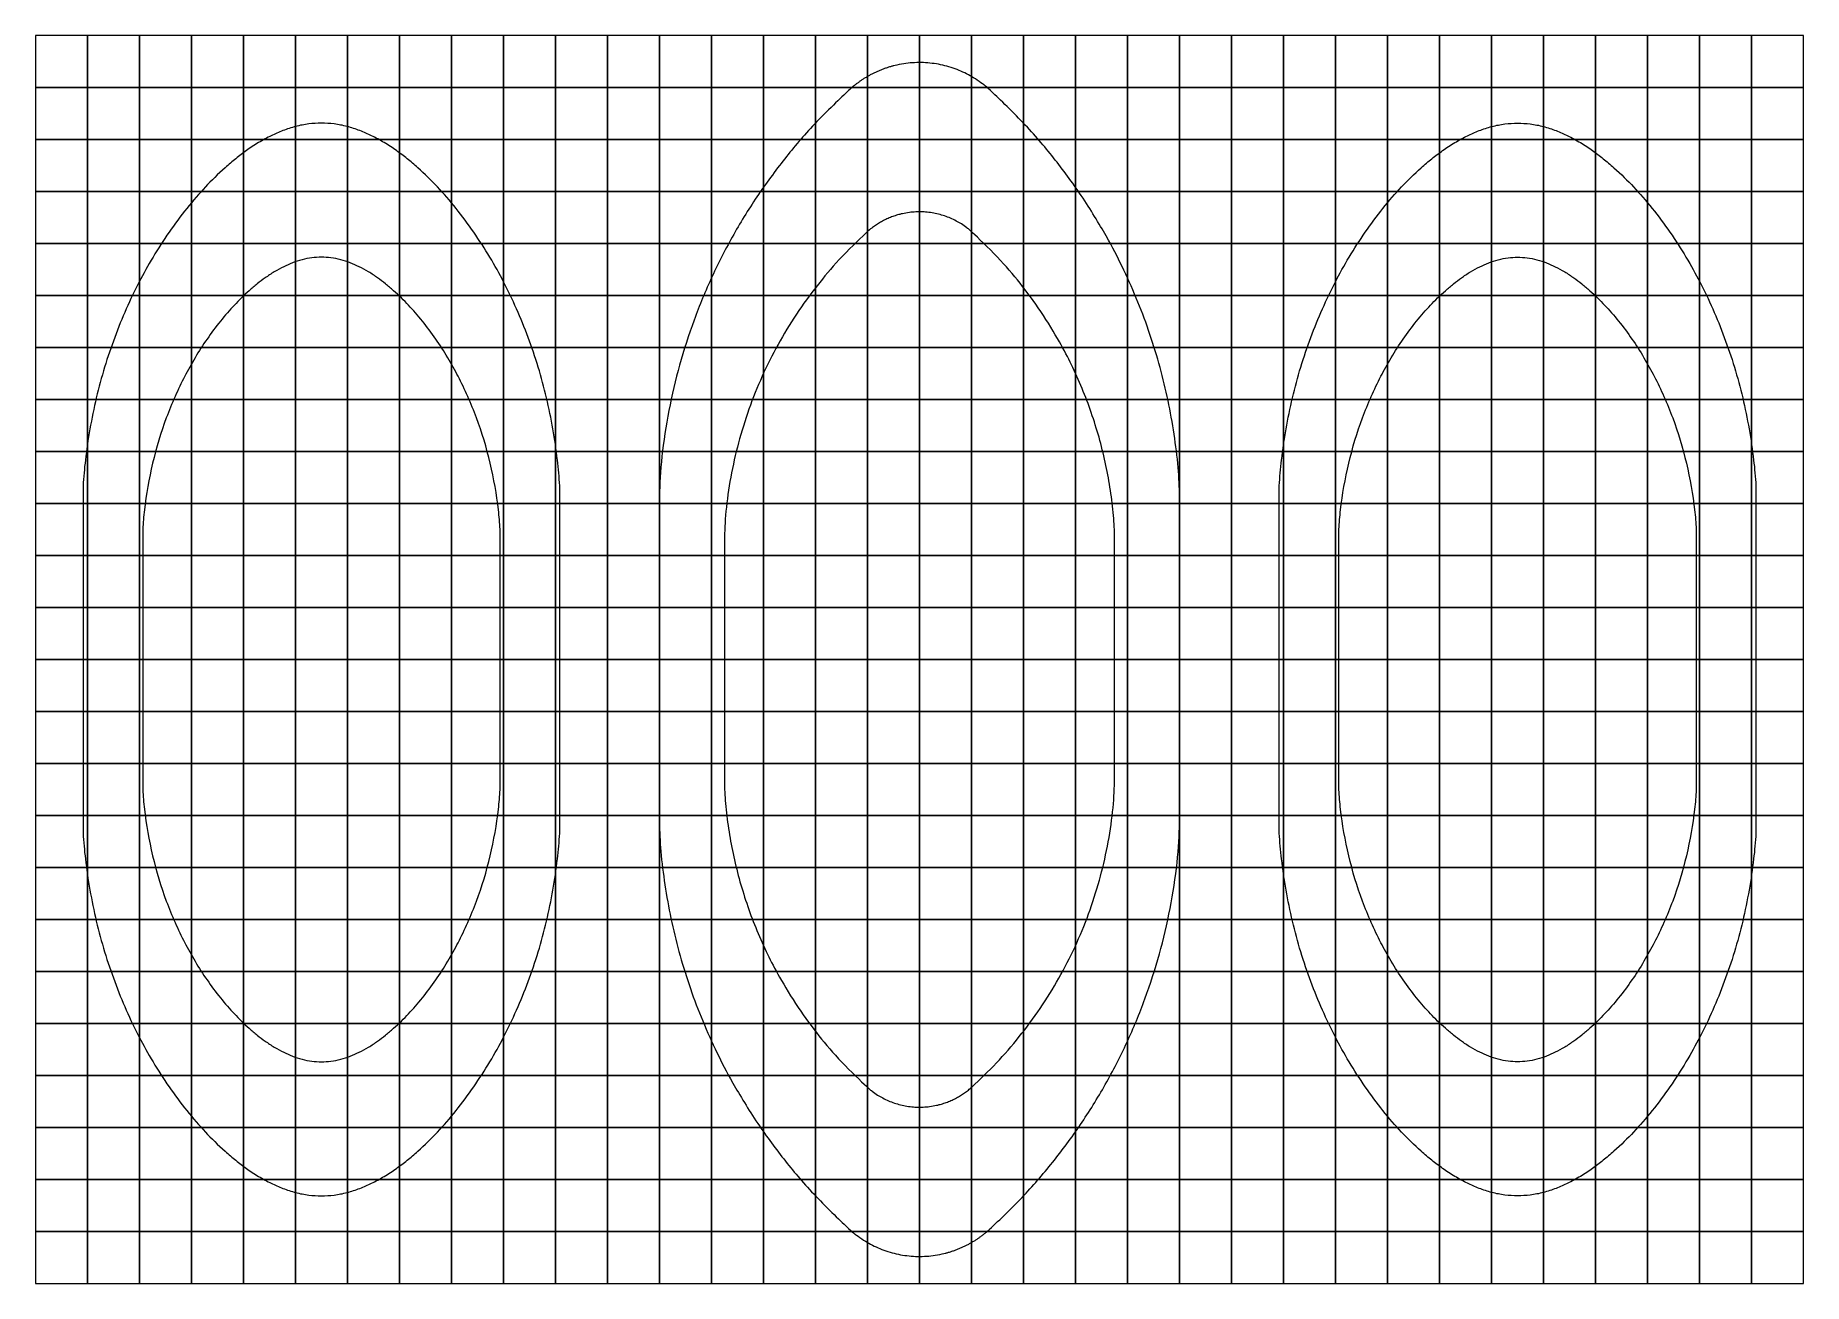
# Model space of a CAD drawing. Header units: inches. Extents: x 0 to 170, y 0 to 120.
import ezdxf

# ---------------------------------------------------------------- set-up
doc = ezdxf.new("R2010")
doc.units = ezdxf.units.IN
doc.header["$MEASUREMENT"] = 0
doc.layers.get('0').update_dxf_attribs({"lineweight": 20})
doc.layers.add('grid', color=252, linetype='Continuous', lineweight=5, transparency=0.75)

# ---------------------------------------------------------------- blocks, each defined once
blk = doc.blocks.new('*U2')
at = {"layer": 'grid'}
blk.add_lwpolyline([(-2.5, -2.5), (2.5, -2.5), (2.5, 2.5), (-2.5, 2.5)], close=True, dxfattribs=at)
blk = doc.blocks.new('*U3')
at = {"layer": 'grid', "color": 0, "linetype": 'ByBlock', "lineweight": -2, "transparency": 16777216}
for p in [(0, 115), (5, 115), (10, 115), (15, 115), (20, 115), (25, 115), (30, 115), (35, 115), (40, 115), (45, 115), (50, 115), (55, 115), (60, 115), (65, 115), (70, 115), (75, 115), (80, 115), (85, 115), (90, 115), (95, 115), (100, 115), (105, 115), (110, 115), (115, 115), (120, 115), (125, 115), (130, 115), (135, 115), (140, 115), (145, 115), (150, 115), (155, 115), (160, 115), (165, 115), (0, 110), (5, 110), (10, 110), (15, 110), (20, 110), (25, 110), (30, 110), (35, 110), (40, 110), (45, 110), (50, 110), (55, 110), (60, 110), (65, 110), (70, 110), (75, 110), (80, 110), (85, 110), (90, 110), (95, 110), (100, 110), (105, 110), (110, 110), (115, 110), (120, 110), (125, 110), (130, 110), (135, 110), (140, 110), (145, 110), (150, 110), (155, 110), (160, 110), (165, 110), (0, 105), (5, 105), (10, 105), (15, 105), (20, 105), (25, 105), (30, 105), (35, 105), (40, 105), (45, 105), (50, 105), (55, 105), (60, 105), (65, 105), (70, 105), (75, 105), (80, 105), (85, 105), (90, 105), (95, 105), (100, 105), (105, 105), (110, 105), (115, 105), (120, 105), (125, 105), (130, 105), (135, 105), (140, 105), (145, 105), (150, 105), (155, 105), (160, 105), (165, 105), (0, 100), (5, 100), (10, 100), (15, 100), (20, 100), (25, 100), (30, 100), (35, 100), (40, 100), (45, 100), (50, 100), (55, 100), (60, 100), (65, 100), (70, 100), (75, 100), (80, 100), (85, 100), (90, 100), (95, 100), (100, 100), (105, 100), (110, 100), (115, 100), (120, 100), (125, 100), (130, 100), (135, 100), (140, 100), (145, 100), (150, 100), (155, 100), (160, 100), (165, 100), (0, 95), (5, 95), (10, 95), (15, 95), (20, 95), (25, 95), (30, 95), (35, 95), (40, 95), (45, 95), (50, 95), (55, 95), (60, 95), (65, 95), (70, 95), (75, 95), (80, 95), (85, 95), (90, 95), (95, 95), (100, 95), (105, 95), (110, 95), (115, 95), (120, 95), (125, 95), (130, 95), (135, 95), (140, 95), (145, 95), (150, 95), (155, 95), (160, 95), (165, 95), (0, 90), (5, 90), (10, 90), (15, 90), (20, 90), (25, 90), (30, 90), (35, 90), (40, 90), (45, 90), (50, 90), (55, 90), (60, 90), (65, 90), (70, 90), (75, 90), (80, 90), (85, 90), (90, 90), (95, 90), (100, 90), (105, 90), (110, 90), (115, 90), (120, 90), (125, 90), (130, 90), (135, 90), (140, 90), (145, 90), (150, 90), (155, 90), (160, 90), (165, 90), (0, 85), (5, 85), (10, 85), (15, 85), (20, 85), (25, 85), (30, 85), (35, 85), (40, 85), (45, 85), (50, 85), (55, 85), (60, 85), (65, 85), (70, 85), (75, 85), (80, 85), (85, 85), (90, 85), (95, 85), (100, 85), (105, 85), (110, 85), (115, 85), (120, 85), (125, 85), (130, 85), (135, 85), (140, 85), (145, 85), (150, 85), (155, 85), (160, 85), (165, 85), (0, 80), (5, 80), (10, 80), (15, 80), (20, 80), (25, 80), (30, 80), (35, 80), (40, 80), (45, 80), (50, 80), (55, 80), (60, 80), (65, 80), (70, 80), (75, 80), (80, 80), (85, 80), (90, 80), (95, 80), (100, 80), (105, 80), (110, 80), (115, 80), (120, 80), (125, 80), (130, 80), (135, 80), (140, 80), (145, 80), (150, 80), (155, 80), (160, 80), (165, 80), (0, 75), (5, 75), (10, 75), (15, 75), (20, 75), (25, 75), (30, 75), (35, 75), (40, 75), (45, 75), (50, 75), (55, 75), (60, 75), (65, 75), (70, 75), (75, 75), (80, 75), (85, 75), (90, 75), (95, 75), (100, 75), (105, 75), (110, 75), (115, 75), (120, 75), (125, 75), (130, 75), (135, 75), (140, 75), (145, 75), (150, 75), (155, 75), (160, 75), (165, 75), (0, 70), (5, 70), (10, 70), (15, 70), (20, 70), (25, 70), (30, 70), (35, 70), (40, 70), (45, 70), (50, 70), (55, 70), (60, 70), (65, 70), (70, 70), (75, 70), (80, 70), (85, 70), (90, 70), (95, 70), (100, 70), (105, 70), (110, 70), (115, 70), (120, 70), (125, 70), (130, 70), (135, 70), (140, 70), (145, 70), (150, 70), (155, 70), (160, 70), (165, 70), (0, 65), (5, 65), (10, 65), (15, 65), (20, 65), (25, 65), (30, 65), (35, 65), (40, 65), (45, 65), (50, 65), (55, 65), (60, 65), (65, 65), (70, 65), (75, 65), (80, 65), (85, 65), (90, 65), (95, 65), (100, 65), (105, 65), (110, 65), (115, 65), (120, 65), (125, 65), (130, 65), (135, 65), (140, 65), (145, 65), (150, 65), (155, 65), (160, 65), (165, 65), (0, 60), (5, 60), (10, 60), (15, 60), (20, 60), (25, 60), (30, 60), (35, 60), (40, 60), (45, 60), (50, 60), (55, 60), (60, 60), (65, 60), (70, 60), (75, 60), (80, 60), (85, 60), (90, 60), (95, 60), (100, 60), (105, 60), (110, 60), (115, 60), (120, 60), (125, 60), (130, 60), (135, 60), (140, 60), (145, 60), (150, 60), (155, 60), (160, 60), (165, 60), (0, 55), (5, 55), (10, 55), (15, 55), (20, 55), (25, 55), (30, 55), (35, 55), (40, 55), (45, 55), (50, 55), (55, 55), (60, 55), (65, 55), (70, 55), (75, 55), (80, 55), (85, 55), (90, 55), (95, 55), (100, 55), (105, 55), (110, 55), (115, 55), (120, 55), (125, 55), (130, 55), (135, 55), (140, 55), (145, 55), (150, 55), (155, 55), (160, 55), (165, 55), (0, 50), (5, 50), (10, 50), (15, 50), (20, 50), (25, 50), (30, 50), (35, 50), (40, 50), (45, 50), (50, 50), (55, 50), (60, 50), (65, 50), (70, 50), (75, 50), (80, 50), (85, 50), (90, 50), (95, 50), (100, 50), (105, 50), (110, 50), (115, 50), (120, 50), (125, 50), (130, 50), (135, 50), (140, 50), (145, 50), (150, 50), (155, 50), (160, 50), (165, 50), (0, 45), (5, 45), (10, 45), (15, 45), (20, 45), (25, 45), (30, 45), (35, 45), (40, 45), (45, 45), (50, 45), (55, 45), (60, 45), (65, 45), (70, 45), (75, 45), (80, 45), (85, 45), (90, 45), (95, 45), (100, 45), (105, 45), (110, 45), (115, 45), (120, 45), (125, 45), (130, 45), (135, 45), (140, 45), (145, 45), (150, 45), (155, 45), (160, 45), (165, 45), (0, 40), (5, 40), (10, 40), (15, 40), (20, 40), (25, 40), (30, 40), (35, 40), (40, 40), (45, 40), (50, 40), (55, 40), (60, 40), (65, 40), (70, 40), (75, 40), (80, 40), (85, 40), (90, 40), (95, 40), (100, 40), (105, 40), (110, 40), (115, 40), (120, 40), (125, 40), (130, 40), (135, 40), (140, 40), (145, 40), (150, 40), (155, 40), (160, 40), (165, 40), (0, 35), (5, 35), (10, 35), (15, 35), (20, 35), (25, 35), (30, 35), (35, 35), (40, 35), (45, 35), (50, 35), (55, 35), (60, 35), (65, 35), (70, 35), (75, 35), (80, 35), (85, 35), (90, 35), (95, 35), (100, 35), (105, 35), (110, 35), (115, 35), (120, 35), (125, 35), (130, 35), (135, 35), (140, 35), (145, 35), (150, 35), (155, 35), (160, 35), (165, 35), (0, 30), (5, 30), (10, 30), (15, 30), (20, 30), (25, 30), (30, 30), (35, 30), (40, 30), (45, 30), (50, 30), (55, 30), (60, 30), (65, 30), (70, 30), (75, 30), (80, 30), (85, 30), (90, 30), (95, 30), (100, 30), (105, 30), (110, 30), (115, 30), (120, 30), (125, 30), (130, 30), (135, 30), (140, 30), (145, 30), (150, 30), (155, 30), (160, 30), (165, 30), (0, 25), (5, 25), (10, 25), (15, 25), (20, 25), (25, 25), (30, 25), (35, 25), (40, 25), (45, 25), (50, 25), (55, 25), (60, 25), (65, 25), (70, 25), (75, 25), (80, 25), (85, 25), (90, 25), (95, 25), (100, 25), (105, 25), (110, 25), (115, 25), (120, 25), (125, 25), (130, 25), (135, 25), (140, 25), (145, 25), (150, 25), (155, 25), (160, 25), (165, 25), (0, 20), (5, 20), (10, 20), (15, 20), (20, 20), (25, 20), (30, 20), (35, 20), (40, 20), (45, 20), (50, 20), (55, 20), (60, 20), (65, 20), (70, 20), (75, 20), (80, 20), (85, 20), (90, 20), (95, 20), (100, 20), (105, 20), (110, 20), (115, 20), (120, 20), (125, 20), (130, 20), (135, 20), (140, 20), (145, 20), (150, 20), (155, 20), (160, 20), (165, 20), (0, 15), (5, 15), (10, 15), (15, 15), (20, 15), (25, 15), (30, 15), (35, 15), (40, 15), (45, 15), (50, 15), (55, 15), (60, 15), (65, 15), (70, 15), (75, 15), (80, 15), (85, 15), (90, 15), (95, 15), (100, 15), (105, 15), (110, 15), (115, 15), (120, 15), (125, 15), (130, 15), (135, 15), (140, 15), (145, 15), (150, 15), (155, 15), (160, 15), (165, 15), (0, 10), (5, 10), (10, 10), (15, 10), (20, 10), (25, 10), (30, 10), (35, 10), (40, 10), (45, 10), (50, 10), (55, 10), (60, 10), (65, 10), (70, 10), (75, 10), (80, 10), (85, 10), (90, 10), (95, 10), (100, 10), (105, 10), (110, 10), (115, 10), (120, 10), (125, 10), (130, 10), (135, 10), (140, 10), (145, 10), (150, 10), (155, 10), (160, 10), (165, 10), (0, 5), (5, 5), (10, 5), (15, 5), (20, 5), (25, 5), (30, 5), (35, 5), (40, 5), (45, 5), (50, 5), (55, 5), (60, 5), (65, 5), (70, 5), (75, 5), (80, 5), (85, 5), (90, 5), (95, 5), (100, 5), (105, 5), (110, 5), (115, 5), (120, 5), (125, 5), (130, 5), (135, 5), (140, 5), (145, 5), (150, 5), (155, 5), (160, 5), (165, 5), (0, 0), (5, 0), (10, 0), (15, 0), (20, 0), (25, 0), (30, 0), (35, 0), (40, 0), (45, 0), (50, 0), (55, 0), (60, 0), (65, 0), (70, 0), (75, 0), (80, 0), (85, 0), (90, 0), (95, 0), (100, 0), (105, 0), (110, 0), (115, 0), (120, 0), (125, 0), (130, 0), (135, 0), (140, 0), (145, 0), (150, 0), (155, 0), (160, 0), (165, 0)]:
    blk.add_blockref('*U2', p, dxfattribs=at)

msp = doc.modelspace()

# ---------------------------------------------------------------- linework, layer by layer
msp.add_lwpolyline([(0, 43.3)], close=True)
for points in [[(91.71, 5.2), (85, -0.87), (78.29, 5.2), (61.37, 20.52), (60, 43.3), (60, 60), (60, 76.7), (61.37, 99.48), (78.29, 114.8), (85, 120.87), (91.71, 114.8), (108.63, 99.48), (110, 76.7), (110, 60), (110, 43.3), (108.63, 20.52), (91.71, 5.2)], [(90.03, 18.9), (85, 14.35), (79.97, 18.9), (67.28, 30.39), (66.25, 47.48), (66.25, 60), (66.25, 72.52), (67.28, 89.61), (79.97, 101.1), (85, 105.65), (90.03, 101.1), (102.72, 89.61), (103.75, 72.52), (103.75, 60), (103.75, 47.48), (102.72, 30.39), (90.03, 18.9)]]:
    msp.add_rational_spline(points, [1, 0.741433100435, 1, 0.925808951496, 1, 1, 1, 0.925808951496, 1, 0.741433100435, 1, 0.925808951496, 1, 1, 1, 0.925808951496, 1], degree=2, knots=[0, 0, 0, 1.471186, 1.471186, 2.246438, 2.246438, 3.246438, 3.246438, 4.02169, 4.02169, 5.492876, 5.492876, 6.268128, 6.268128, 7.268128, 7.268128, 8.043381, 8.043381, 8.043381])
for points in [[(4.59, 76.7), (4.64, 77.52), (4.71, 78.34), (5.04, 81.16), (5.39, 83.17), (6.33, 87.14), (6.93, 89.09), (8.32, 92.84), (9.12, 94.63), (10.38, 97.07), (10.83, 97.88), (11.79, 99.49), (12.31, 100.29), (13.4, 101.87), (13.97, 102.64), (15.14, 104.1), (15.75, 104.79), (16.91, 106.03), (17.56, 106.67), (18.58, 107.57), (18.92, 107.87), (19.61, 108.42), (19.96, 108.68), (20.65, 109.17), (21.05, 109.44), (21.87, 109.93), (22.29, 110.16), (23.03, 110.52), (23.41, 110.69), (24.2, 110.99), (24.61, 111.13), (25.44, 111.35), (25.86, 111.43), (26.69, 111.54), (27.1, 111.56), (27.9, 111.56), (28.31, 111.54), (29.14, 111.43), (29.56, 111.35), (30.39, 111.13), (30.8, 110.99), (31.59, 110.69), (31.97, 110.52), (32.71, 110.16), (33.13, 109.93), (33.95, 109.44), (34.35, 109.17), (35.04, 108.68), (35.39, 108.42), (36.08, 107.87), (36.42, 107.57), (37.44, 106.67), (38.09, 106.03), (39.25, 104.79), (39.86, 104.1), (41.03, 102.64), (41.6, 101.87), (42.69, 100.29), (43.21, 99.49), (44.17, 97.88), (44.62, 97.07), (45.88, 94.63), (46.68, 92.84), (48.07, 89.09), (48.67, 87.14), (49.61, 83.17), (49.96, 81.16), (50.29, 78.34), (50.36, 77.52), (50.41, 76.7), (50.41, 65.57), (50.41, 54.43), (50.41, 43.3), (50.36, 42.48), (50.29, 41.66), (49.96, 38.84), (49.61, 36.83), (48.67, 32.86), (48.07, 30.91), (46.68, 27.16), (45.88, 25.37), (44.62, 22.93), (44.17, 22.12), (43.21, 20.51), (42.69, 19.71), (41.6, 18.13), (41.03, 17.36), (39.86, 15.9), (39.25, 15.21), (38.09, 13.97), (37.44, 13.33), (36.42, 12.43), (36.08, 12.13), (35.39, 11.58), (35.04, 11.32), (34.35, 10.83), (33.95, 10.56), (33.13, 10.07), (32.71, 9.84), (31.97, 9.48), (31.59, 9.31), (30.8, 9.01), (30.39, 8.87), (29.56, 8.65), (29.14, 8.57), (28.31, 8.46), (27.9, 8.44), (27.5, 8.44), (27.1, 8.44), (26.69, 8.46), (25.86, 8.57), (25.44, 8.65), (24.61, 8.87), (24.2, 9.01), (23.41, 9.31), (23.03, 9.48), (22.29, 9.84), (21.87, 10.07), (21.05, 10.56), (20.65, 10.83), (19.96, 11.32), (19.61, 11.58), (18.92, 12.13), (18.58, 12.43), (17.56, 13.33), (16.91, 13.97), (15.75, 15.21), (15.14, 15.9), (13.97, 17.36), (13.4, 18.13), (12.31, 19.71), (11.79, 20.51), (10.83, 22.12), (10.38, 22.93), (9.12, 25.37), (8.32, 27.16), (6.93, 30.91), (6.33, 32.86), (5.39, 36.83), (5.04, 38.84), (4.71, 41.66), (4.64, 42.48), (4.59, 43.3), (4.59, 54.43), (4.59, 65.57), (4.59, 76.7)], [(165.41, 76.7), (165.36, 77.52), (165.29, 78.34), (164.96, 81.16), (164.61, 83.17), (163.67, 87.14), (163.07, 89.09), (161.68, 92.84), (160.88, 94.63), (159.62, 97.07), (159.17, 97.88), (158.21, 99.49), (157.69, 100.29), (156.6, 101.87), (156.03, 102.64), (154.86, 104.1), (154.25, 104.79), (153.09, 106.03), (152.44, 106.67), (151.42, 107.57), (151.08, 107.87), (150.39, 108.42), (150.04, 108.68), (149.35, 109.17), (148.95, 109.44), (148.13, 109.93), (147.71, 110.16), (146.97, 110.52), (146.59, 110.69), (145.8, 110.99), (145.39, 111.13), (144.56, 111.35), (144.14, 111.43), (143.31, 111.54), (142.9, 111.56), (142.1, 111.56), (141.69, 111.54), (140.86, 111.43), (140.44, 111.35), (139.61, 111.13), (139.2, 110.99), (138.41, 110.69), (138.03, 110.52), (137.29, 110.16), (136.87, 109.93), (136.05, 109.44), (135.65, 109.17), (134.96, 108.68), (134.61, 108.42), (133.92, 107.87), (133.58, 107.57), (132.56, 106.67), (131.91, 106.03), (130.75, 104.79), (130.14, 104.1), (128.97, 102.64), (128.4, 101.87), (127.31, 100.29), (126.79, 99.49), (125.83, 97.88), (125.38, 97.07), (124.12, 94.63), (123.32, 92.84), (121.93, 89.09), (121.33, 87.14), (120.39, 83.17), (120.04, 81.16), (119.71, 78.34), (119.64, 77.52), (119.59, 76.7), (119.59, 65.57), (119.59, 54.43), (119.59, 43.3), (119.64, 42.48), (119.71, 41.66), (120.04, 38.84), (120.39, 36.83), (121.33, 32.86), (121.93, 30.91), (123.32, 27.16), (124.12, 25.37), (125.38, 22.93), (125.83, 22.12), (126.79, 20.51), (127.31, 19.71), (128.4, 18.13), (128.97, 17.36), (130.14, 15.9), (130.75, 15.21), (131.91, 13.97), (132.56, 13.33), (133.58, 12.43), (133.92, 12.13), (134.61, 11.58), (134.96, 11.32), (135.65, 10.83), (136.05, 10.56), (136.87, 10.07), (137.29, 9.84), (138.03, 9.48), (138.41, 9.31), (139.2, 9.01), (139.61, 8.87), (140.44, 8.65), (140.86, 8.57), (141.69, 8.46), (142.1, 8.44), (142.5, 8.44), (142.9, 8.44), (143.31, 8.46), (144.14, 8.57), (144.56, 8.65), (145.39, 8.87), (145.8, 9.01), (146.59, 9.31), (146.97, 9.48), (147.71, 9.84), (148.13, 10.07), (148.95, 10.56), (149.35, 10.83), (150.04, 11.32), (150.39, 11.58), (151.08, 12.13), (151.42, 12.43), (152.44, 13.33), (153.09, 13.97), (154.25, 15.21), (154.86, 15.9), (156.03, 17.36), (156.6, 18.13), (157.69, 19.71), (158.21, 20.51), (159.17, 22.12), (159.62, 22.93), (160.88, 25.37), (161.68, 27.16), (163.07, 30.91), (163.67, 32.86), (164.61, 36.83), (164.96, 38.84), (165.29, 41.66), (165.36, 42.48), (165.41, 43.3), (165.41, 54.43), (165.41, 65.57), (165.41, 76.7)], [(10.32, 72.52), (10.36, 73.14), (10.41, 73.76), (10.65, 75.87), (10.92, 77.38), (11.62, 80.35), (12.07, 81.82), (13.11, 84.63), (13.71, 85.97), (14.66, 87.81), (15, 88.41), (15.72, 89.62), (16.1, 90.22), (16.92, 91.4), (17.35, 91.98), (18.23, 93.07), (18.68, 93.59), (19.56, 94.52), (20.04, 95), (20.81, 95.68), (21.07, 95.9), (21.59, 96.32), (21.85, 96.51), (22.36, 96.88), (22.66, 97.08), (23.28, 97.45), (23.59, 97.62), (24.15, 97.89), (24.43, 98.02), (25.02, 98.25), (25.33, 98.35), (25.95, 98.51), (26.27, 98.57), (26.89, 98.65), (27.2, 98.67), (27.8, 98.67), (28.11, 98.65), (28.73, 98.57), (29.05, 98.51), (29.67, 98.35), (29.98, 98.25), (30.57, 98.02), (30.85, 97.89), (31.41, 97.62), (31.72, 97.45), (32.34, 97.08), (32.64, 96.88), (33.15, 96.51), (33.41, 96.32), (33.93, 95.9), (34.19, 95.68), (34.96, 95), (35.44, 94.52), (36.32, 93.59), (36.77, 93.07), (37.65, 91.98), (38.08, 91.4), (38.9, 90.22), (39.28, 89.62), (40, 88.41), (40.34, 87.81), (41.29, 85.97), (41.89, 84.63), (42.93, 81.82), (43.38, 80.35), (44.08, 77.38), (44.35, 75.87), (44.59, 73.76), (44.64, 73.14), (44.68, 72.52), (44.68, 64.17), (44.68, 55.83), (44.68, 47.48), (44.64, 46.86), (44.59, 46.24), (44.35, 44.13), (44.08, 42.62), (43.38, 39.65), (42.93, 38.18), (41.89, 35.37), (41.29, 34.03), (40.34, 32.19), (40, 31.59), (39.28, 30.38), (38.9, 29.78), (38.08, 28.6), (37.65, 28.02), (36.77, 26.93), (36.32, 26.41), (35.44, 25.48), (34.96, 25), (34.19, 24.32), (33.93, 24.1), (33.41, 23.68), (33.15, 23.49), (32.64, 23.12), (32.34, 22.92), (31.72, 22.55), (31.41, 22.38), (30.85, 22.11), (30.57, 21.98), (29.98, 21.75), (29.67, 21.65), (29.05, 21.49), (28.73, 21.43), (28.11, 21.35), (27.8, 21.33), (27.5, 21.33), (27.2, 21.33), (26.89, 21.35), (26.27, 21.43), (25.95, 21.49), (25.33, 21.65), (25.02, 21.75), (24.43, 21.98), (24.15, 22.11), (23.59, 22.38), (23.28, 22.55), (22.66, 22.92), (22.36, 23.12), (21.85, 23.49), (21.59, 23.68), (21.07, 24.1), (20.81, 24.32), (20.04, 25), (19.56, 25.48), (18.68, 26.41), (18.23, 26.93), (17.35, 28.02), (16.92, 28.6), (16.1, 29.78), (15.72, 30.38), (15, 31.59), (14.66, 32.19), (13.71, 34.03), (13.11, 35.37), (12.07, 38.18), (11.62, 39.65), (10.92, 42.62), (10.65, 44.13), (10.41, 46.24), (10.36, 46.86), (10.32, 47.48), (10.32, 55.83), (10.32, 64.17), (10.32, 72.52)], [(159.68, 72.52), (159.64, 73.14), (159.59, 73.76), (159.35, 75.87), (159.08, 77.38), (158.38, 80.35), (157.93, 81.82), (156.89, 84.63), (156.29, 85.97), (155.34, 87.81), (155, 88.41), (154.28, 89.62), (153.9, 90.22), (153.08, 91.4), (152.65, 91.98), (151.77, 93.07), (151.32, 93.59), (150.44, 94.52), (149.96, 95), (149.19, 95.68), (148.93, 95.9), (148.41, 96.32), (148.15, 96.51), (147.64, 96.88), (147.34, 97.08), (146.72, 97.45), (146.41, 97.62), (145.85, 97.89), (145.57, 98.02), (144.98, 98.25), (144.67, 98.35), (144.05, 98.51), (143.73, 98.57), (143.11, 98.65), (142.8, 98.67), (142.2, 98.67), (141.89, 98.65), (141.27, 98.57), (140.95, 98.51), (140.33, 98.35), (140.02, 98.25), (139.43, 98.02), (139.15, 97.89), (138.59, 97.62), (138.28, 97.45), (137.66, 97.08), (137.36, 96.88), (136.85, 96.51), (136.59, 96.32), (136.07, 95.9), (135.81, 95.68), (135.04, 95), (134.56, 94.52), (133.68, 93.59), (133.23, 93.07), (132.35, 91.98), (131.92, 91.4), (131.1, 90.22), (130.72, 89.62), (130, 88.41), (129.66, 87.81), (128.71, 85.97), (128.11, 84.63), (127.07, 81.82), (126.62, 80.35), (125.92, 77.38), (125.65, 75.87), (125.41, 73.76), (125.36, 73.14), (125.32, 72.52), (125.32, 64.17), (125.32, 55.83), (125.32, 47.48), (125.36, 46.86), (125.41, 46.24), (125.65, 44.13), (125.92, 42.62), (126.62, 39.65), (127.07, 38.18), (128.11, 35.37), (128.71, 34.03), (129.66, 32.19), (130, 31.59), (130.72, 30.38), (131.1, 29.78), (131.92, 28.6), (132.35, 28.02), (133.23, 26.93), (133.68, 26.41), (134.56, 25.48), (135.04, 25), (135.81, 24.32), (136.07, 24.1), (136.59, 23.68), (136.85, 23.49), (137.36, 23.12), (137.66, 22.92), (138.28, 22.55), (138.59, 22.38), (139.15, 22.11), (139.43, 21.98), (140.02, 21.75), (140.33, 21.65), (140.95, 21.49), (141.27, 21.43), (141.89, 21.35), (142.2, 21.33), (142.5, 21.33), (142.8, 21.33), (143.11, 21.35), (143.73, 21.43), (144.05, 21.49), (144.67, 21.65), (144.98, 21.75), (145.57, 21.98), (145.85, 22.11), (146.41, 22.38), (146.72, 22.55), (147.34, 22.92), (147.64, 23.12), (148.15, 23.49), (148.41, 23.68), (148.93, 24.1), (149.19, 24.32), (149.96, 25), (150.44, 25.48), (151.32, 26.41), (151.77, 26.93), (152.65, 28.02), (153.08, 28.6), (153.9, 29.78), (154.28, 30.38), (155, 31.59), (155.34, 32.19), (156.29, 34.03), (156.89, 35.37), (157.93, 38.18), (158.38, 39.65), (159.08, 42.62), (159.35, 44.13), (159.59, 46.24), (159.64, 46.86), (159.68, 47.48), (159.68, 55.83), (159.68, 64.17), (159.68, 72.52)]]:
    msp.add_open_spline(points, degree=3, knots=[0, 0, 0, 0, 2.35557, 2.35557, 7.986614, 7.986614, 13.617657, 13.617657, 19.248701, 19.248701, 21.872959, 21.872959, 24.497217, 24.497217, 27.121475, 27.121475, 29.745734, 29.745734, 32.226699, 32.226699, 33.467182, 33.467182, 34.707665, 34.707665, 36.010541, 36.010541, 37.313418, 37.313418, 38.498853, 38.498853, 39.684289, 39.684289, 40.869724, 40.869724, 42.05516, 42.05516, 43.240595, 43.240595, 44.426031, 44.426031, 45.611466, 45.611466, 46.796901, 46.796901, 48.099778, 48.099778, 49.402655, 49.402655, 50.643137, 50.643137, 51.88362, 51.88362, 54.364586, 54.364586, 56.988844, 56.988844, 59.613102, 59.613102, 62.23736, 62.23736, 64.861618, 64.861618, 70.492662, 70.492662, 76.123706, 76.123706, 81.754749, 81.754749, 84.110319, 84.110319, 84.110319, 85.110319, 85.110319, 85.110319, 87.465889, 87.465889, 93.096933, 93.096933, 98.727977, 98.727977, 104.35902, 104.35902, 106.983278, 106.983278, 109.607536, 109.607536, 112.231795, 112.231795, 114.856053, 114.856053, 117.337018, 117.337018, 118.577501, 118.577501, 119.817984, 119.817984, 121.120861, 121.120861, 122.423737, 122.423737, 123.609173, 123.609173, 124.794608, 124.794608, 125.980043, 125.980043, 127.165479, 127.165479, 127.165479, 128.350914, 128.350914, 129.53635, 129.53635, 130.721785, 130.721785, 131.907221, 131.907221, 133.210097, 133.210097, 134.512974, 134.512974, 135.753457, 135.753457, 136.993939, 136.993939, 139.474905, 139.474905, 142.099163, 142.099163, 144.723421, 144.723421, 147.34768, 147.34768, 149.971938, 149.971938, 155.602981, 155.602981, 161.234025, 161.234025, 166.865068, 166.865068, 169.220639, 169.220639, 169.220639, 170.220639, 170.220639, 170.220639, 170.220639])

# ---------------------------------------------------------------- block references
at = {"layer": 'grid'}
msp.add_blockref('*U3', (2.5, 2.5), dxfattribs=at)

doc.saveas('drawing.dxf')
